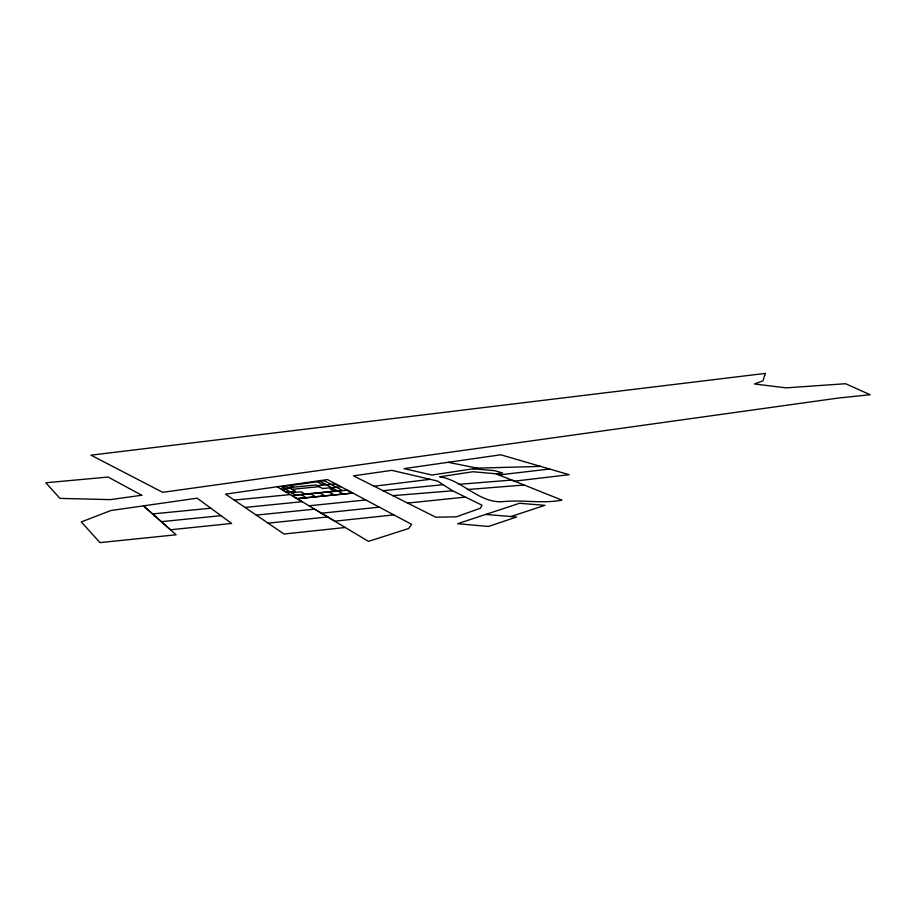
<?xml version="1.0" encoding="UTF-8"?>
<svg xmlns="http://www.w3.org/2000/svg" width="916" height="916" viewBox="0 0 916 916"><rect width="100%" height="100%" fill="white"/><g stroke="black" fill="none" stroke-linecap="round" stroke-linejoin="round"><path stroke-width="1.37" d="M485.938 514.448L516.601 517.013L488.491 526.448L457.622 523.712L519.498 503.285L544.928 505.334L510.899 516.544M459.008 484.324L511.758 480.053L561.932 500.136C541.848 503.983 521.731 499.38 501.625 501.796C478.083 502.426 462.088 479.973 439.669 476.824L472.874 471.751L496.071 473.79L514.517 481.163L569.099 474.694L500.754 454.783L404.048 468.614L431.928 475.038L477.247 468.145L540.612 466.393M496.071 473.79L502.563 472.954L494.617 470.664L473.103 468.797M374.129 486.224L430.131 479.32M498.945 474.935L549.577 469.015M393.846 514.884L334.764 521.193L277.182 486.74M345.298 527.49L284.029 534.017L225.485 494.136L327.481 479.56L411.673 524.376L408.605 528.543L368.472 541.379L314.635 509.147L256.285 515.113M407.654 503.079L465.454 497.09M321.413 513.212L379.316 507.155M268.102 523.15L327.688 516.956M309.013 505.792L365.816 499.964M352.878 493.083L297.173 498.693L292.044 495.625L347.084 490.197L352.568 493.106L297.059 498.625L302.165 501.693L245.019 507.441M383.002 490.69L443.138 484.69L452.55 490.781L481.93 505.163L480.488 508.185L456.386 516.819L435.764 517.219L353.473 475.839L391.876 470.355L437.516 481.049L443.138 484.69M161.296 521.673L220.996 515.662L231.611 523.46L170.456 529.78L143.491 505.861L176.124 534.784L100.004 542.615L81.295 521.948L110.87 510.521L197.158 498.178L220.996 515.662M291.483 492.728L301.043 491.789L304.936 494.056M333.401 488.617L330.184 488.926L334.271 491.159M234.244 500.102L290.269 494.571M152.594 513.933L210.806 508.22M283.72 488.125L316.169 484.976L322.604 488.526L340.649 486.762L335.393 483.957L317.486 485.698M325.1 484.106L321.917 484.415L317.05 481.759M290.418 488.343L281.327 489.224L286.147 492.098L295.307 491.205L289.147 487.598M292.067 489.304L319.215 486.659M392.872 495.648L452.55 490.781M467.343 489.545L524.124 485.022M448.187 462.305L477.247 468.145M319.982 481.335L337.5 490.839M337.993 491.09L343.397 494.022M328.867 491.995L334.191 494.938M319.707 492.9L324.962 495.854M310.524 493.804L315.688 496.77M290.338 485.583L293.154 487.209M301.295 494.72L306.391 497.697M764.608 375.571L762.982 380.827L754.475 383.987L786.123 387.857L845.548 383.724L870.2 394.727L838.587 398.013L162.682 492.327L90.97 455.172L765.478 373.385L764.608 375.571M324.275 480.717L281.544 486.843L295.318 495.006L342.229 490.369L324.275 480.717M141.728 495.247L110.344 499.632L59.941 498.384L45.8 482.778L108.122 477.041L141.728 495.247"/></g></svg>
